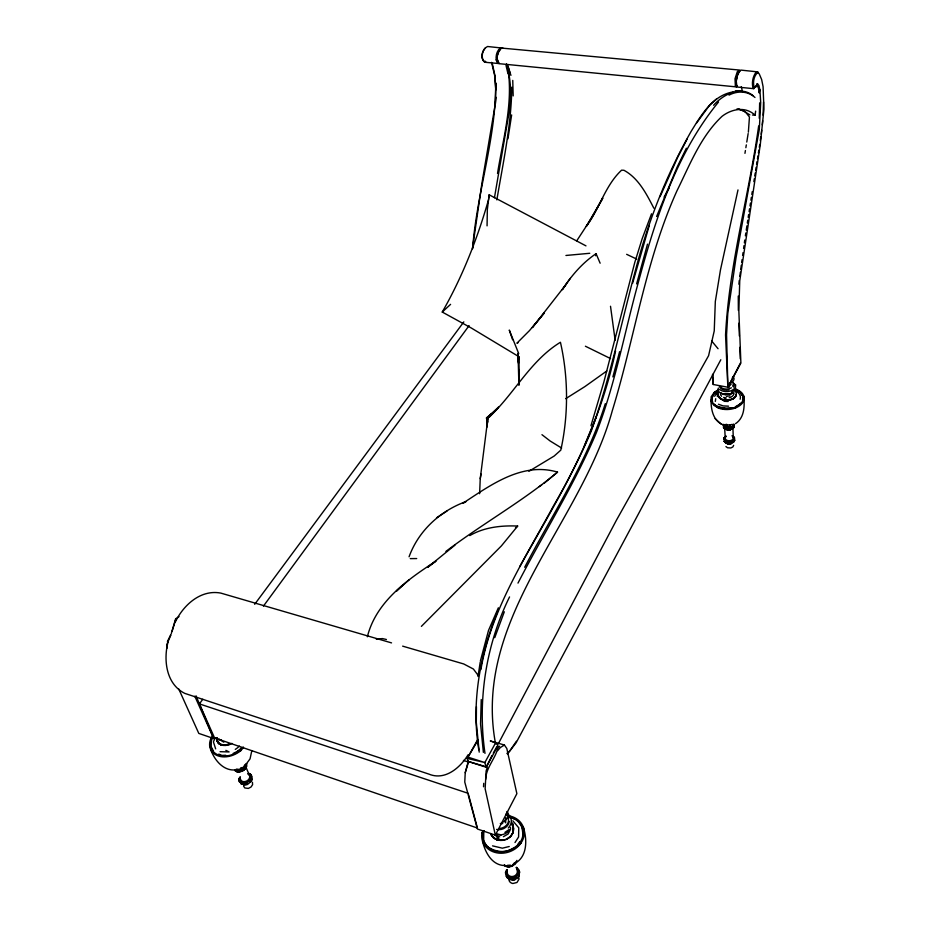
<?xml version="1.0" encoding="UTF-8"?>
<svg xmlns="http://www.w3.org/2000/svg" width="930" height="930" viewBox="0 0 930 930"><rect width="100%" height="100%" fill="white"/><g stroke="black" fill="none" stroke-linecap="round" stroke-linejoin="round"><path stroke-width="1.4" d="M239.359 781.433L239.359 778.189L240.347 776.794L239.545 781.421L239.359 778.189L239.033 779.793L239.44 781.99M472.603 248.717C476.765 193.045 496.039 138.779 495.76 82.898L495.353 103.683L481.856 183.652L472.463 248.461M518.917 383.927L519.045 356.783L519.033 359.631M518.987 369.582L518.917 385.229L518.045 354.318L518.487 362.433M251.832 750.615L250.054 758.845L244.916 765.785M476.427 706.684L476.311 722.529L479.217 752.126M759.659 102.846L759.264 118.296M735.537 390.054L735.572 387.694M522.8 834.536C524.125 826.014 517.126 817.958 508.85 816.865M763.53 102.009L763.088 115.192M734.561 438.204L733.631 439.611L734.654 437.995M511.802 87.199C511.361 125.178 503.107 162.552 496.853 199.892M505.641 817.854L505.513 822.794L505.35 820.097M717.356 396.575L717.437 393.878M486.971 426.8L487.25 417.419L498.561 407.119L488.971 417.338C514.29 393.797 530.321 360.573 560.43 342.275C568.416 377.22 568.567 415.164 560.802 450.132L554.164 456.049L528.891 471.336M468.29 761.275L465.233 772.691L464.768 782.072L477.416 829.002L495.341 835.152L516.871 793.674L506.815 748.487L504.42 745.046L493.842 741.884M724.842 425.347C712.403 422.092 710.404 407.573 711.194 396.738L714.112 392.611A16.682 10.788 -2.8 0 1 718.134 390.03M729.852 443.099L725.447 442.192L724.889 439.75L727.551 442.343L729.817 442.471L734.526 440.774M497.666 61.647L496.736 59.055L498.015 52.045M495.341 835.152L485.135 788.779L486.123 771.005L487.262 767.413M483.53 786.768L483.728 783.327M488.959 198.044L489.157 194.8L585.97 245.869M737.409 86.141L736.56 86.92L499.666 63.728L498.445 62.88C495.864 58.16 497.143 51.348 501.468 48.069L503.084 48.209M481.24 699.534L480.554 723.993L483.379 752.37M241.754 771.168L245.229 768.889L246.624 766.157L246.787 763.751L245.997 763.844A6.824 5.138 -28.3 0 1 238.464 770.389L237.231 771.226L234.837 770.377L237.29 771.4M748.371 132.176L749.441 117.041L745.395 111.867L738.908 109.101M239.545 781.421L239.928 777.782M738.932 284.231L739.234 280.558M217.074 737.583C216.004 740.803 218.294 744.105 221.398 744.977A11.009 8.138 -27.4 0 0 231.895 743.384M762.298 124.911L762.658 120.691M487.739 422.127L486.448 418.012L487.994 417.326L480.24 478.659L479.613 493.725M487.064 426.789L487.994 417.326M485.669 779.352C486.053 767.436 495.434 758.671 497.957 747.732L499.55 746.267M761.217 134.222L761.682 130.235M736.607 85.781C734.898 81.177 736.281 76.051 738.548 71.889L739.827 70.947M758.671 125.91C748.894 195.719 729.108 264.399 725.551 335.021L727.865 387.229L713.229 384.485L712.589 374.453L713.229 384.485M495.353 103.683L496.132 97.29M735.735 82.177L738.071 72.784L740.001 70.878M739.803 276.373L740.361 272.188M740.733 269.409L741.303 265.224M741.675 262.434L742.059 259.644M742.628 255.448L743.024 252.646M743.593 248.45L743.988 245.648M744.372 242.846L744.756 240.045M752.475 115.029L755.079 115.192L755.648 111.123M760.298 140.604L760.856 136.768M715.31 401.423L715.716 398.714M745.383 235.802L745.813 232.965M746.244 230.129L746.895 225.874M747.325 223.037L747.755 220.201M507.954 138.826L511.651 114.913M477.997 676.517L480.217 662.195M489.157 194.8L487.332 209.68L487.064 225.862M748.185 217.353L748.638 214.493M749.092 211.633L749.545 208.773M749.999 205.914L750.452 203.054M750.905 200.194L751.359 197.334M751.812 194.475L752.265 191.615M753.858 181.606L754.311 178.746M754.765 175.886L755.218 173.027M755.672 170.167L756.125 167.307M756.578 164.447L757.032 161.588M757.485 158.728L757.938 155.868M758.392 153.008L758.845 150.149M759.298 147.289L759.752 144.429M744.953 153.345L745.407 150.52M745.86 147.696L746.325 144.882M746.778 142.058L748.139 133.595M742.547 399.947C744.314 394.925 739.641 390.705 735.235 389.356M168.121 641.63C163.273 659.882 166.075 684.131 184.791 693.385L428.904 774.109C444.993 780.851 460.199 767.796 468.081 754.776M494.446 197.741L508.652 114.971C511.57 98.092 511.395 80.306 506.501 63.845M734.165 425.336L733.77 427.614L732.387 428.881L733.491 427.161M497.515 173.457C503.13 138.407 513.534 103.102 507.722 67.413M733.654 383.451L733.154 386.252L733.654 383.451L732.631 382.404L730.445 382.404M480.24 478.659L481.066 474.044M480.903 669.565C491.052 609.65 525.404 557.977 553.699 505.502C581.913 457.304 603.988 405.736 615.567 350.97M737.99 189.918L720.471 269.909L715.321 301.506L714.24 330.906L708.59 355.69L616.497 520.068L498.131 744.105M759.88 89.71L759.171 92.907L758.427 87.99L756.602 84.467L757.45 83.63L758.915 85.572L759.88 89.71L760.705 102.533L759.298 129.526L736.025 257.796L727.795 313.573L726.562 334.742L727.865 387.229L740.896 363.049L738.85 310.98L739.745 280.837L760.31 144.476L763.948 109.194L763.077 86.653L761.658 79.562L759.357 74.156L757.671 71.889L740.896 70.099L739.757 70.82L737.42 75.516L736.281 81.259L736.793 85.711L737.816 87.106L753.812 88.676L756.067 85.595M735.851 389.17A16.682 10.788 -2.8 0 1 741.745 403.829A16.682 10.788 -2.8 0 1 718.82 408.224L713.74 405.294L711.043 401.225L713.124 394.808L717.111 391.007L714.112 392.611L718.611 390.542M595.595 255.738L596.084 253.681L600.129 263.202M483.809 830.595L483.67 840.348C489.936 856.553 511.442 853.821 521.288 842.603L514.371 847.602L506.734 851.555M480.368 661.067L488.529 630.377L498.352 607.778M171.271 633.621L175.584 618.962L179.002 616.637M172.19 630.97L176.061 618.508M211.459 739.536L209.762 746.627L212.307 737.862M518.091 873.619L519.08 870.375L516.627 867.388L518.394 871.329L519.08 870.375L517.557 874.688L519.021 874.246L519.8 872.026L517.022 868.12M522.846 830.839C523.648 836.035 521.718 841.615 517.557 844.917L519.893 841.545M497.178 56.23L497.934 53.219M488.622 199.404C477.485 238.429 462.477 276.78 442.25 312.05L471.336 328.034L518.638 356.527M632.586 283.301L649.338 225.246M636.62 283.906L647.489 244.16M711.043 401.225L713.345 394.401L717.111 391.007M483.728 830.734L483.03 833.408A20.413 17.6 -17.8 0 0 487.576 846.998C494.342 851.113 503.165 853.345 510.675 849.683M612.882 376.894L619.601 351.656M245.764 766.959L245.229 768.889L241.87 771.365L236.697 771.691L240.661 771.505M468.674 761.426L465.233 772.691M239.033 779.793L239.766 777.434M515.406 862.25L514.674 864.598L515.464 862.377M245.846 766.994L245.229 768.889L245.415 768.006L241.87 771.365L243.927 769.819M590.957 425.731L603.907 381.846L634.783 262.434L642.188 238.638L651.535 213.795M605.279 403.713C587.156 462.059 552.85 513.534 524.694 567.254M519.696 566.719C544.643 522.09 571.346 478.171 591.294 430.974C610.801 376.278 622.065 319.118 637.364 263.178C649.803 217.294 667.577 172.794 691.106 131.444C701.162 115.204 712.496 95.43 733.073 91.919M733.793 439.332L734.746 440.192L733.689 442.331M494.737 637.678L504.316 611.789M367.362 636.771C376.115 601.582 407.666 579.437 436.426 560.825M251.972 779.003L249.752 782.316L250.914 781.793M758.322 72.807L757.636 72.528C753.73 76.179 752.661 82.503 754.23 87.513L753.812 88.676L752.835 87.281C751.696 82.003 752.998 76.051 756.334 71.808L757.671 71.889M515.836 863.133L516.859 860.39M505.374 872.782L506.373 870.143M656.615 216.516L677.087 167.191L686.387 148.219M718.495 102.056C675.901 153.95 654.964 220.329 637.806 284.313C624.228 333.672 615.067 384.555 596.479 432.404C574.449 484.704 543.922 532.75 517.987 583.11M482.903 830.839L481.903 833.361A21.564 18.588 -17.8 0 0 498.933 853.136A21.564 18.588 -17.8 0 0 523.671 837.326A21.564 18.588 -17.8 0 0 509.233 815.877M498.12 610.231C480.02 653.976 471.08 702.743 478.799 749.824M584.412 445.737L596.095 417.117M660.079 196.637L677.726 157.193L687.142 139.047M507.152 869.98L505.56 873.677L507.175 869.759M409.072 556.791C418.488 530.786 440.169 510.884 465.988 501.572L462.733 503.374C490.598 485.146 522.195 461.629 557.547 472.103C522.555 501.479 482.275 523.811 445.912 551.409M215.156 737.955L213.4 741.849L215.644 748.859M509.547 596.921C485.902 644.92 477.288 700.453 484.995 753.37M757.45 83.63L755.788 87.153L754.23 87.513M244.311 769.587L246.624 766.157M167.423 641.526L170.725 634.748M170.888 634.992L166.644 644.943L167.179 648.036M733.642 445.342L732.852 446.946L730.817 447.969L727.562 447.783L725.923 446.563M727.865 387.229L740.431 363.037M720.808 359.759L516.092 742.826L507.501 753.951M491.958 755.567L486.204 767.25L497.91 745.744L495.702 742.686L490.587 740.966M493.307 753.091L496.678 746.883M482.996 831.385L481.903 833.361L483.228 830.99M477.695 739.617L467.209 758.438L467.976 761.368L486.204 767.25L484.844 762.554L495.702 742.686L490.273 740.989M468.441 757.287L484.844 762.554L467.209 758.438L477.357 741.268M664.101 197.067L669.298 187.79M175.224 622.217C183.291 605.151 200.706 589.213 220.852 593.108L391.542 642.897M514.999 842.534L518.591 836.965L518.754 827.816L512.837 820.83M498.585 52.22L500.538 49.22M576.763 240.789L591.515 218.178L602.791 198.183L586.307 226.385C599.629 208.622 605.058 185.547 621.589 170.178L623.972 170.283C638.596 178.258 646.478 193.963 653.837 208.169M696.5 123.097L709.73 105.02L716.751 98.743M249.507 780.038L251.705 777.434L250.554 778.108L250.705 774.469L248.403 773.667M516.406 741.257L509.838 750.859L506.931 753.451M570.241 278.419L562.301 289.73C571.334 275.815 582.18 263.004 596.084 253.681M251.705 777.434L248.694 780.886L250.31 780.77L245.508 782.537L247.031 783.188L243.149 783.781L240.091 780.607L240.126 782.293L241.998 784.176L247.299 783.851M469.813 535.575C484.216 527.205 501.305 525.345 517.673 526.055L501.421 545.864L421.395 626.367M714.612 396.238L716.914 392.995L718.948 391.786M504.42 745.046L500.352 747.522L497.643 750.661M263.434 606.104L469.092 325.628M468.546 794.708L477.404 828.026L214.563 737.92L199.404 703.905L202.787 699.267M732.387 428.881L733.165 427.812M254.681 604.314L463.826 321.873M724.133 437.821L724.935 436.763M566.405 283.964L532.344 327.604L544.224 313.038L529.461 330.615L516.906 343.193L518.196 342.67M512.163 865.539L514.313 862.947M243.509 747.383L240.951 750.475L233.453 754.149A19.228 14.229 -27.5 0 1 210.785 746.302L210.657 742.838L210.761 745.918L213.435 751.01M442.25 312.05L450.585 304.354M485.414 47.814C482.228 51.173 480.113 57.555 483.937 61.275L485.251 61.182M729.713 385.752L731.154 384.137M514.023 864.412L512.256 866.295L507.873 866.934L504.792 865.83M713.612 105.264C722.982 94.628 740.652 85.107 753.346 95.871M496.213 59.95C495.678 55.661 496.829 50.615 500.456 47.953L502.374 48.093L487.564 46.5C482.414 48.755 480.729 56.707 483.705 61.415L484.949 62.264L499.143 63.577L497.434 62.763L496.213 59.95L497.108 59.067L498.654 62.496M243.183 747.115L240.3 749.94L233.174 753.451M402.213 585.493L396.354 591.189L409.293 579.599M514.127 864.47L511.988 865.842M740.001 404.015L735.095 406.98L737.874 406.085L741.791 402.527A15.787 10.218 -2.8 0 0 742.861 396.203L740.222 392.39L735.398 389.682L739.025 391.716M735.525 423.662C744.651 417.64 744.709 405.771 743.733 396.052M737.874 406.085L741.791 402.527M241.823 747.615L236.848 751.87L240.951 750.475A20.309 15.031 -27.5 0 1 216.539 755.276A20.309 15.031 -27.5 0 1 211.889 736.595M557.547 472.103L543.98 483.379M516.72 878.827L517.801 877.908M487.25 417.419L492.098 413.42L486.448 418.012M519.021 874.246L514.72 877.118L517.882 877.211M454.91 545.178L427.788 567.207L435.275 561.685M515.487 527.822L517.673 526.055M732.108 424.313L728.922 425.894M729.713 394.413L732.003 392.739M606.813 370.977L584.854 386.613L565.684 398.691M513.802 863.935C527.67 857.623 527.31 839.523 523.334 827.2M539.295 486.623L541.644 484.995M504.897 832.408L509.105 829.525M506.49 839.395L510.454 836.663L512.942 832.827L513.534 828.572L512.139 824.643L513.081 826.514L512.942 832.827C509.652 840.29 499.457 843.01 493.214 837.616L490.935 834.047L491.854 835.954L497.039 839.918M436.542 517.824L446.97 511.035M731.526 392.146L734.514 390.368M731.852 393.25L729.562 394.413L732.77 393.158M503.374 836.686L508.117 834.024L510.419 829.537A8.835 7.591 -17.7 0 0 510.384 827.398M730.422 428.73L726.772 429.428L730.364 429.683L732.642 428.416M246.648 782.165L250.31 780.77M240.533 768.099L241.579 767.552M730.364 429.683L731.957 428.928M516.441 877.525L512.244 877.722L516.441 877.525L510.896 878.885L507.071 877.781M729.015 95.127C737.316 90.629 747.825 90.873 754.986 97.464M239.196 772.005L242.939 770.552M723.18 394.018L727.644 394.541L730.654 393.762M217.074 741.222L216.469 737.781L219.399 744.093L225.234 745.128L229.524 743.698M508.675 879.245L512.674 880.222L514.058 879.768L512.825 879.966M247.601 784.478L243.765 785.06M510.617 866.202L507.873 866.934L510.756 866.376M484.949 62.264L485.972 62.008M509.245 846.509L502.351 848.183L492.54 845.858M731.12 429.346L728.051 429.881L730.178 429.637M490.68 833.64A11.846 10.184 -17.7 0 0 496.853 839.569L501.619 840.209L506.536 839.348L508.582 837.837A11.846 10.184 -17.7 0 0 512.151 824.096M225.234 745.128L229.78 744.36M729.643 393.936L724.505 394.111L726.098 394.576L723.947 393.867M726.411 396.366L729.969 395.796M729.004 426.649L729.957 426.498M726.621 443.436L730.98 443.68M730.829 443.738L727.644 443.738L730.829 443.738L729.876 443.854M512.674 880.222L515.511 879.431L513.953 879.455M589.76 253.286L565.94 255.471M729.167 394.297L724.505 394.111M416.698 558.558L410.281 558.616M376.266 639.119L382.416 638.585L386.415 639.491M726.132 400.493L733.177 398.877L735.421 396.854L736.235 394.448A9.044 5.836 -2.9 0 1 726.132 400.493L722.563 399.807A9.044 5.847 -3.4 0 1 718.332 396.052M237.627 769.54C224.514 772.446 214.702 760.752 210.726 749.65M507.443 865.307L510.43 865.156M225.641 755.241L221.968 755.416L218.771 754.091M722.285 408.537L735.607 407.898C728.504 407.91 720.006 410.688 714.67 404.352M236.697 771.691L239.475 771.679M220.05 751.684L229.117 751.94L225.839 750.359M243.242 782.676L247.031 783.188L242.219 782.432L244.555 784.513M496.853 839.569L501.619 840.209M723.97 401.283L728.144 401.481M728.55 406.178L723.121 405.91L718.437 404.225M501.468 48.069L739.501 70.052L737.327 71.645L735.014 78.736L735.374 86.106L737.118 86.199M467.976 761.368L484.518 766.297M500.317 823.457L502.735 823.608M735.258 90.791L741.582 91.373M727.144 429.683L724.144 428.439L729.178 429.788A4.127 2.732 -2.5 0 0 732.77 427.579M504.49 865.539C491.726 865.191 484.995 852.008 482.519 841.115M508.664 816.889L514.941 818.923A25.656 21.971 -52.5 0 1 522.032 827.27L523.02 834.896M725.853 429.439L728.144 429.811M725.516 408.491L716.693 406.073L718.82 408.224L712.868 403.108L711.741 398.61L712.008 400.714M726.342 397.959L723.645 397.436L726.121 399.761M726.4 424.464L728.027 424.789M496.957 833.896L501.34 834.931M723.831 428.044L725.598 428.474M219.399 744.093L223.084 745.081M737.083 108.787L742.279 110.228L749.871 114.878M726.214 426.312L727.097 426.556M402.644 646.141L463.698 663.95L473.382 669.019L477.974 675.145M463.419 760.415L468.941 762.205M199.404 703.905L468.174 793.325M234.813 770.47L238.336 771.644M510.093 817.482L513.86 818.749M506.815 866.063L504.118 865.156L506.466 866.597L504.606 865.214M196.056 695.849L213.679 738.513L198.799 733.41L178.746 688.956M499.724 836.884L496.446 835.756L499.236 839.651L494.946 834.524M734.096 439.971L734.746 440.192M237.231 771.226L238.905 771.854M240.8 783.595L242.265 784.188L239.894 781.746L241.614 784.292M626.646 254.32L636.701 259.086M610.533 358.573L585.4 346.227M725.377 424.905L727.307 425.812M720.924 392.739L721.796 393.158M724.144 428.439L726.214 429.428M724.842 441.053L724.505 438.449L724.842 441.053L727.551 442.343L725.377 440.32M249.403 774.713L251.321 775.248L250.275 773.981M756.334 71.808L757.636 72.528M729.725 424.638L730.352 424.998M755.079 115.192C745.488 106.09 731.654 108.891 722.052 116.32C700.639 136.396 689.804 164.866 677.028 190.673C645.35 260.76 634.76 337.66 612.277 410.758C581.157 524.253 472.254 617.962 495.516 743.698M487.576 846.998L494.26 851.066M561.615 448.039L550.153 441.006L541.957 434.682M219.364 739.35L223.839 742.21M218.039 742.663L221.119 744.628M218.352 743.035L221.398 744.977A11.009 8.138 -27.4 0 1 216.795 738.222M725.97 424.336L727.365 425.254M735.374 86.106L736.56 86.92M726.946 443.517L724.098 441.111L725.726 443.006M726.144 443.133L724.098 441.111L724.993 442.075L724.691 441.448M515.999 867.609L516.929 868.329M509.233 879.083L506.269 876.281L509.129 878.92M734.63 390.53A9.161 5.906 -2.9 0 1 732.468 398.854A9.161 5.906 -2.9 0 1 719.692 397.796L718.204 395.575A9.161 5.906 -2.9 0 1 718.878 391.937M240.603 781.374L243.149 783.781M242.265 784.188L239.894 781.746M718.495 421.685L720.959 423.917M715.112 418.593L718.367 421.557M723.238 427.056L725.4 429.044M711.636 340.938L718.053 348.715M718.204 395.575L719.692 397.796M511.826 822.538L513.36 824.364M740.222 392.39L742.21 395.25M243.532 786.048L244.823 787.966L248.345 788.419L251.03 787.024L252.588 784.688L252.437 782.304M720.459 394.599L721.564 396.25M723.11 425.312L724.028 426.707A5.627 3.708 -2.6 0 0 730.294 427.951A5.627 3.708 -2.6 0 0 734.235 424.347M252.123 776.666L250.705 774.469L250.74 777.12M516.627 867.388L518.15 870.224M518.731 353.632L509.28 330.069L512.616 339.741M194.812 696.245L213.679 738.513M246.159 767.61L249.449 775.399M728.643 385.148L729.387 387.066M507.687 65.181L510.93 75.377M491.54 62.368L494.644 75.377L495.806 89.954L494.993 75.783L492.4 63.984M508.082 66.983L509.838 72.482M507.559 816.087L508.617 820.83A9.184 7.847 -17.5 0 1 499.375 828.514M741.268 86.63L742.512 91.849M505.99 65.321L508.001 73.819M518.463 876.351L519.068 879.117L516.941 882.5L512.849 883.5A5.162 4.58 -19.1 0 1 508.943 878.676M610.51 306.261L615.137 340.275M733.607 426.486L733.77 427.614L733.549 425.649M481.88 56.963L481.973 57.602M517.871 353.365L518.51 363.491M724.691 428.521L725.237 438.123M738.862 323.21L739.362 336.009M739.815 347.39L740.257 358.771M732.875 427.01L733.305 437.995M512.755 80.398L513.186 95.918M732.131 442.564L732.143 443.087A4.034 2.697 -2.4 0 1 727.725 443.633A4.034 2.697 -2.4 0 1 725.388 441.192M738.269 296.054L738.35 310.411M516.755 869.376A5.185 4.569 -18.9 0 1 513.255 876.409A5.185 4.569 -18.9 0 1 507.21 871.712M732.549 436.426A4.034 2.685 -2.4 0 1 731.933 440.029A4.034 2.685 -2.4 0 1 726.539 440.111A4.034 2.685 -2.4 0 1 726.039 436.53M249.007 774.76A4.894 3.708 -28.7 0 1 246.752 780.991A4.894 3.708 -28.7 0 1 240.51 779.154M247.647 773.888A4.894 3.708 -28.7 0 1 248.403 774.248M729.132 429.8A4.127 2.732 -2.5 0 1 724.947 428.253M735.119 390.74A13.09 8.463 -2.9 0 1 740.14 399.226M513.976 879.327A5.173 4.569 -19 0 1 510.826 879.199M245.357 766.587A5.01 3.778 -28.4 0 1 245.206 767.448M244.846 768.296A5.01 3.778 -28.4 0 1 244.299 769.098M243.59 769.831A5.01 3.778 -28.4 0 1 241.812 770.923M506.827 813.32A11.544 9.881 -17.5 0 1 508.245 828.026M725.888 394.739A8.823 5.661 -2.9 0 1 719.727 392.553M718.286 390.426A8.823 5.661 -2.9 0 1 718.355 388.066M735.514 384.474A8.916 5.708 -3 0 1 730.306 391.019A8.916 5.708 -3 0 1 719.495 389.379M727.83 424.743A5.371 3.534 -2.6 0 1 726.737 424.615M733.445 441.076A4.034 2.697 -2.4 0 1 733.352 441.634M733.084 442.18A4.034 2.697 -2.4 0 1 732.654 442.68M250.856 780.677A4.894 3.72 -28.8 0 1 244.683 784.525M239.394 746.069A15.938 11.799 -27.5 0 1 235.278 749.382M508.919 831.083A11.416 9.788 -17.6 0 1 495.818 834.257M507.001 811.518A9.881 8.393 -17.3 0 1 505.653 814.971M507.582 811.902A9.846 8.393 -17.4 0 1 502.002 822.655M733.689 375.79A7.614 4.836 -3.1 0 1 732.363 377.661M733.886 377.766A7.591 4.836 -3 0 1 730.166 383.067M221.108 739.873A10.753 7.905 -27.3 0 1 218.631 739.222M727.516 394.088A5.661 3.639 -2.9 0 1 725.179 393.971M731.399 387.822A7.08 4.534 -3 0 1 720.204 386.543M731.794 381.637A7.463 4.778 -3 0 1 733.538 387.089M728.969 389.81A7.463 4.778 -3 0 1 719.436 386.45M509.268 821.574A9.672 8.277 -17.5 0 1 496.585 829.421M507.024 815.226A9.672 8.277 -17.5 0 1 508.943 818.121M722.563 399.807A9.044 5.836 -2.9 0 1 718.169 394.832M733.828 392.483A6.824 4.394 -2.9 0 1 729.178 397.703M513.534 864.4A5.313 4.662 -18.6 0 1 511.744 865.656M244.834 764.751A5.906 4.441 -28.3 0 1 236.325 769.122M733.468 424.115A4.859 3.208 -2.6 0 1 730.05 427.23A4.859 3.208 -2.6 0 1 724.644 426.149L723.842 424.789L724.028 426.707L723.842 424.94A4.859 3.208 -2.6 0 1 723.749 424.278M506.339 871.968L506.397 876.118L506.339 871.968M518.859 874.63L518.661 876.816L518.94 874.688M251.705 779.305L251.53 781.026L251.646 778.34L251.705 779.305M724.621 437.786L723.959 439.681L724.947 437.147L724.621 437.786M725.458 436.565L723.982 438.17L726.132 436.065L725.458 436.565M733.119 440.204L732.445 440.704L734.63 439.518L733.119 440.204M731.631 441.111L730.713 441.401L733.689 440.913L731.631 441.111M729.725 441.552L728.725 441.564L731.98 441.959L729.725 441.552M510.977 877.664L509.78 877.374L513.779 878.734L510.977 877.664M727.748 441.448L726.842 441.18L729.817 442.471L727.748 441.448M733.177 436.449L732.084 435.647L733.665 437.019L733.177 436.449M508.687 876.862L507.768 876.141L510.896 878.885L508.687 876.862M249.856 774.527L248.856 773.283L250.379 775.283L249.856 774.527M507.048 875.246L506.548 874.223L508.28 877.955L507.048 875.246M733.968 437.646L733.747 436.635L734.061 438.309L733.968 437.646"/></g></svg>
